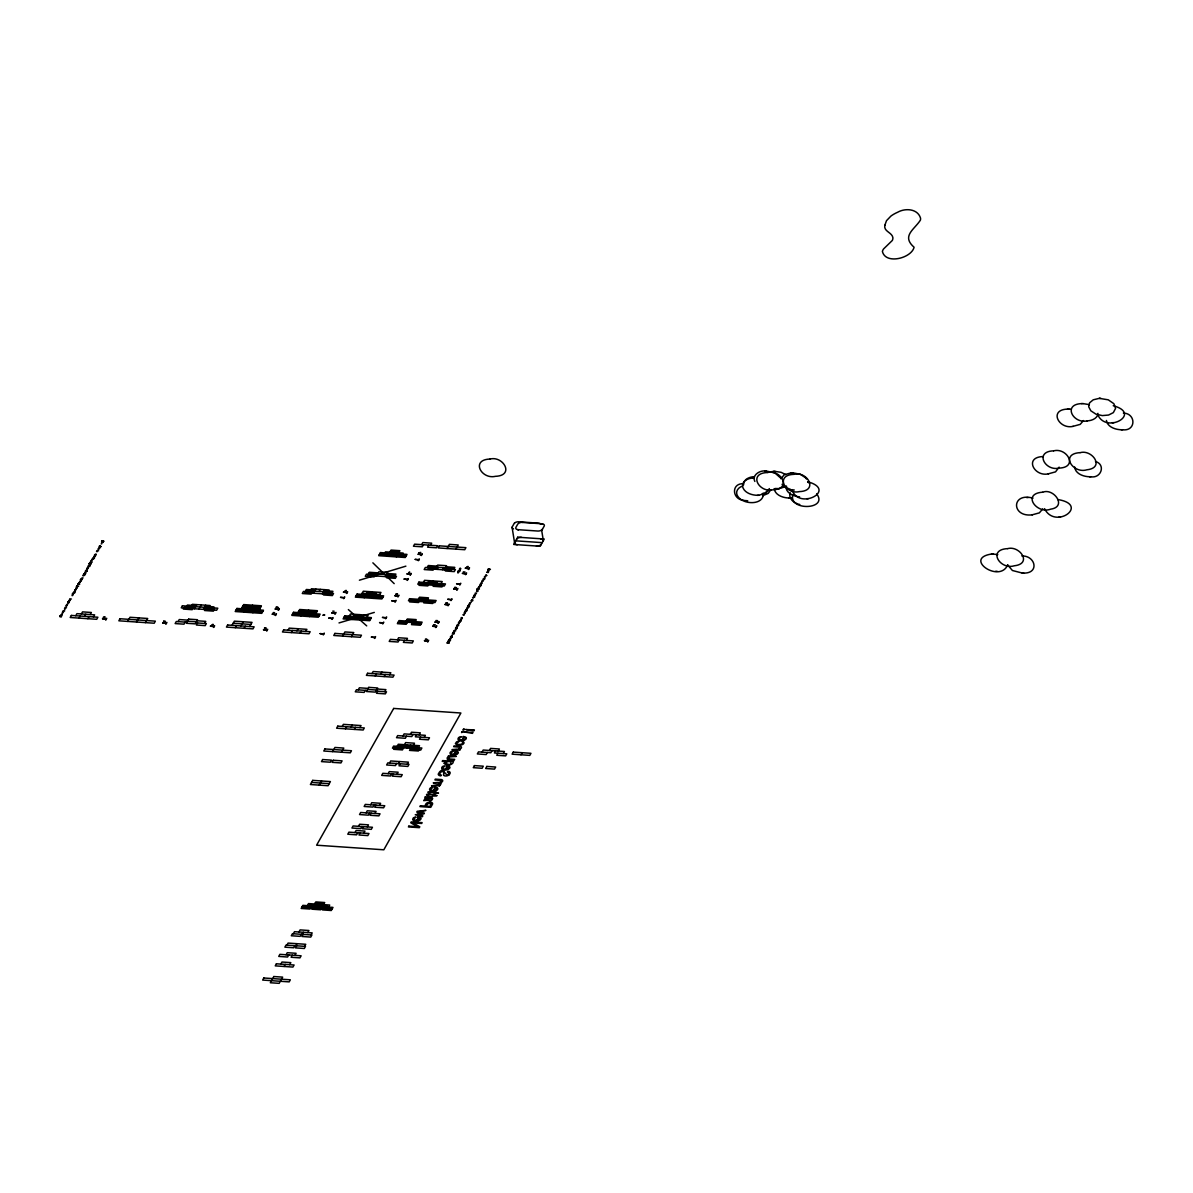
<?xml version="1.0" encoding="UTF-8"?>
<svg xmlns="http://www.w3.org/2000/svg" width="1193" height="1193" viewBox="0 0 1193 1193"><rect width="100%" height="100%" fill="white"/><g stroke="black" fill="none" stroke-linecap="round" stroke-linejoin="round"><path stroke-width="1.5" d="M1097.933 413.345C1097.694 418.549 1091.461 420.801 1087.047 420.861M754.394 476.693C749.815 476.648 743.015 479.422 743.552 484.969M163.545 621.285L163.903 621.672A2.192 1.178 -9.1 0 0 164.44 621.702L165.38 621.329M769.366 488.593L765.787 493.32L758.539 495.289M786.053 486.133C785.352 493.022 793.971 496.527 799.608 496.825M1059.116 467.134L1055.537 471.861L1048.289 473.845M1007.667 564.885C999.764 583.809 962.781 558.249 991.726 554.014M770.872 489.682L768.247 493.38L762.819 495.647M780.848 478.736L784.263 474.739L791.511 472.771M1042.757 508.874L1039.357 512.871L1032.109 514.839M67.211 604.076L68.076 603.822M101.107 543.933L101.972 543.68M212.026 624.804L213.234 624.371L212.294 624.804M345.016 590.967L346.268 590.416L345.329 590.833M408.573 572.7L409.825 572.148L408.886 572.58M466.94 566.884L468.148 566.451L467.209 566.869M1083.527 420.532L1080.172 424.395L1072.925 426.363M790.392 492.903C788.036 497.585 792.987 502.268 797.103 503.64M792.898 494.484C787.887 511.26 828.822 509.829 816.668 493.872M518.284 529.707A3.758 2.028 -9.1 0 1 515.913 527.395L517.643 524.309A3.937 2.118 -9.1 0 1 522.579 522.37M541.935 529.811A3.937 2.118 -9.1 0 0 542.457 529.17L544.202 526.083A3.758 2.028 -9.1 0 0 541.831 523.772L522.37 522.445M88.968 563.648L89.013 563.558A2.371 1.282 -9.1 0 0 90.057 563.857M90.698 560.635L92.398 560.889M101.614 541.219L101.659 541.13A2.088 1.118 -9.1 0 1 104.015 541.279L103.97 541.294M59.918 616.14L61.141 616.363M60.127 615.797L60.992 615.722M62.558 611.487L63.766 611.696M64.825 607.461L66.51 607.714M67.733 602.301L68.553 602.122M68.762 600.467L69.969 600.676M69.716 598.782L71.416 599.02M72.564 593.711L73.31 593.89M73.205 592.593L74.965 592.712M76.218 587.254L77.485 587.329M76.963 585.912L77.515 586.419M82.854 575.757L83.823 575.831M83.152 574.937L84.912 575.071M83.629 574.101L85.314 574.34M85.657 570.478L86.478 570.537M87.924 566.466L89.699 566.586M88.312 565.765L90.325 565.452L88.565 565.333M89.967 563.185L90.623 562.962M90.37 562.112L90.191 562.44M91.861 559.472L92.771 559.114M92.815 557.772L94.515 558.026M94.53 554.73L96.245 554.969M96.857 550.629L98.616 550.748M99.302 546.275L101.002 546.528M99.571 545.798L100.391 545.842M101.569 542.263L103.329 542.383M60.828 614.932L62.304 615.17M63.274 610.592L64.75 610.831M102.046 542.114L102.926 541.488M67.24 605.283L66.018 605.343L66.823 605.254M80.08 582.736L78.872 582.542M89.654 565.75L88.908 565.825M81.989 579.798L80.468 579.559M78.663 586.166L76.889 586.046M79.648 584.391L77.888 584.272L78.872 583.869M87.089 571.208L85.314 571.089M92.07 562.365L90.31 562.246M75.77 615.722L76.948 613.649L94.635 614.857L93.472 616.93M79.036 618.093L80.199 616.02M81.363 613.948L82.541 611.875L91.384 612.486L90.206 614.559M84.628 616.334L85.792 614.261M87.879 618.705L89.043 616.632M103.314 617.377L103.388 617.258A2.774 1.491 -9.1 0 0 105.178 616.96L105.059 617.124A2.64 1.432 -9.1 0 1 103.433 617.377M127.681 621.419L130.007 617.273L147.708 618.481L145.367 622.627M136.524 622.015L138.865 617.87M178.07 621.628L179.248 619.555L188.091 620.151M186.257 607.118L187.42 605.045L196.263 605.656M190.09 608.46L192.431 604.314L210.117 605.522L207.776 609.668M185.154 622.105L183.99 624.178L175.132 623.581L176.31 621.508L186.928 622.224M193.326 607.61L192.162 609.683L183.319 609.071L184.483 606.998L195.1 607.729M194.519 608.758L196.845 604.612M198.933 609.056L201.274 604.911M203.362 609.369L205.688 605.224M197.531 622.955L196.368 625.028L205.211 625.624L206.374 623.551L195.771 622.835M205.703 608.445L204.54 610.518L213.383 611.129L214.561 609.056L203.943 608.326M204.614 623.432L205.778 621.359L196.934 620.763M212.786 608.937L213.95 606.864L205.107 606.253M232.024 625.311L234.365 621.165L252.051 622.373L249.725 626.519M240.792 609.772L243.7 604.583L261.401 605.79L258.478 610.965M235.289 627.682L236.453 625.609M244.043 612.143L245.788 609.026M240.867 625.907L243.208 621.762M249.635 610.369L252.558 605.194M244.133 628.279L245.296 626.221M252.886 612.74L254.646 609.638M273.197 612.561L274.614 612.665M265.01 627.876L264.607 628.592L266.278 628.1L264.428 628.115L265.204 627.891M288.05 630.202L289.213 628.129L306.914 629.337L305.736 631.41M297.4 613.634L299.726 609.489L317.413 610.697L315.086 614.827M310.24 590.833L311.403 588.76L329.104 589.968L327.926 592.041M312.312 592.056L311.134 594.114L302.291 593.518L303.469 591.445L314.072 592.175M291.301 632.573L292.479 630.5M300.651 616.006L302.396 612.889M313.491 593.204L315.832 589.059M296.893 630.814L298.071 628.741M306.243 614.231L308.569 610.085M319.083 591.43L320.246 589.357M300.144 633.185L301.322 631.112M309.494 616.602L311.239 613.5M322.334 593.816L324.675 589.67M324.69 592.891L323.527 594.964L332.37 595.575L333.533 593.503L322.93 592.772M332.728 611.129L334.144 611.219M349.281 616.095L350.444 614.022L368.13 615.23L366.967 617.303M360.957 595.367L363.298 591.221L380.985 592.429L378.643 596.575M384.31 553.925L385.473 551.852L403.174 553.06L401.996 555.133M375.288 574.832L374.125 576.89L365.282 576.294L366.445 574.221L377.063 574.951M342.6 636.078L344.941 631.932L353.784 632.544L351.443 636.689M351.95 619.495L354.276 615.349L363.134 615.961L360.793 620.106M364.208 597.738L367.131 592.563L375.974 593.16L373.051 598.349M376.466 575.98L378.807 571.835L387.65 572.446L385.324 576.592M387.561 556.296L391.065 550.077L399.909 550.674L396.419 556.892M358.124 616.692L359.287 614.619M369.8 595.978L372.141 591.832M393.153 554.521L394.331 552.448M387.665 575.667L386.502 577.74L395.345 578.351L396.508 576.279L385.906 575.548M421.696 544.634L422.859 542.561L431.702 543.173L430.539 545.231M418.907 552.836L418.982 552.702A2.774 1.491 -9.1 0 0 420.771 552.404L420.652 552.568A2.64 1.432 -9.1 0 1 419.026 552.821M423.455 544.754L422.292 546.826L413.449 546.23L414.612 544.157L437.607 545.723L436.444 547.796L427.601 547.184L428.764 545.112M396.479 593.682L395.882 594.382L397.552 593.905L396.151 594.278M358.213 689.867L359.391 687.794L368.234 688.406M427.124 567.6L428.287 565.527L437.13 566.138M342.197 726.433L343.375 724.36L361.061 725.568L359.898 727.641M371.977 673.598L373.155 671.525L390.842 672.733L389.679 674.806M423.366 582.408L424.529 580.335L442.23 581.543L441.052 583.616M365.297 690.344L364.119 692.417L355.275 691.821L356.453 689.748L367.056 690.479M434.192 568.077L433.029 570.15L424.186 569.553L425.349 567.48L435.967 568.211M332.608 751.605L334.95 747.459L343.793 748.071L341.452 752.216M345.463 728.804L346.626 726.746M375.243 675.969L376.406 673.896M405.605 622.09L407.35 618.973L416.193 619.585L414.448 622.686M417.282 601.361L419.608 597.216L428.466 597.827L426.125 601.958M426.617 584.779L428.376 581.677L437.22 582.273L435.46 585.39M435.385 569.24L437.712 565.094L446.555 565.706L444.228 569.836M447.062 548.512L449.388 544.366L458.231 544.977L455.905 549.123M397.448 639.821L398.611 637.748L407.454 638.344L406.291 640.417M407.946 621.165L406.202 624.282L397.358 623.671L399.103 620.569L422.098 622.135L420.354 625.236L411.51 624.64L413.255 621.538M419.638 600.452L418.46 602.525L409.617 601.913L410.78 599.84L433.79 601.406L432.612 603.479L423.769 602.883L424.932 600.81M428.973 583.869L427.81 585.942L418.967 585.331L420.13 583.258L443.125 584.838L441.962 586.911L433.119 586.3L434.282 584.227M437.145 569.359L438.323 567.286M399.208 639.94L398.044 642.013L389.201 641.416L390.365 639.344L413.36 640.909L412.196 642.982L403.353 642.371L404.516 640.298M351.04 727.044L352.218 724.971M380.821 674.194L381.999 672.121M432.209 583.019L433.372 580.946M319.232 785.128L321.573 780.983M442.454 569.717L443.617 567.644M354.306 729.415L355.469 727.342M384.086 676.565L385.25 674.492M377.674 691.194L376.511 693.267L385.354 693.879L386.517 691.806L375.899 691.075M446.585 568.927L445.407 571L454.25 571.611L455.428 569.538L444.81 568.807M384.757 691.686L385.921 689.614L377.077 689.002M453.653 569.404L454.816 567.346L445.973 566.735M458.246 571.059L458.768 571.551M460.722 569.016L459.439 568.927L460.244 568.852M459.931 571.298L458.172 571.179M433.536 624.67L435.311 624.789M435.877 620.524L437.652 620.643M463.316 571.82L465.046 572.029M427.094 639.373L425.29 639.299L426.676 639.388M447.524 603.106L445.735 603.032L447.107 603.121M456.293 587.567L454.488 587.493L455.875 587.582M477.096 588.79L477.14 588.701A2.371 1.282 -9.1 0 0 478.184 588.999M490.427 569.404L490.368 569.508A2.088 1.118 -9.1 0 0 488.086 569.225L488.101 569.255M447.494 642.266L449.179 642.535M448.255 640.939L450.015 641.059M448.598 640.328L449.403 640.373M449 639.597L450.7 639.851M452.147 634.02L453.922 634.139M453.444 631.723L454.652 631.932M453.713 631.231L454.503 631.291M454.115 630.515L455.815 630.754M457.381 624.729L458.321 625.43M461.139 618.049L462.347 618.272M461.423 617.571L462.198 617.631M464.539 612.009L465.419 612.084M465.449 610.756L466.075 610.548M466.523 608.505L467.492 608.132M467.492 606.805L469.177 607.043M468.178 605.94L468.819 605.716M469.252 603.658L470.46 603.867M469.52 603.181L470.31 603.226M470.877 600.765L472.577 601.018M473.666 595.829L474.948 595.918M474.009 595.218L474.799 595.262M475.261 593.01L476.544 593.1M479.541 585.405L481.241 585.659M480.824 583.422L481.808 583.481M481.793 581.394L482.703 581.036M482.569 580.022L483.642 580.23M483.433 578.486L485.133 578.739M487.206 572.163L488.131 572.222M487.788 570.776L488.996 570.985M488.056 570.284L488.847 570.343M459.588 621.523L460.468 620.912M470.012 603.032L471.28 602.182M479.243 587.016L479.825 586.21M466.374 610.816L465.33 610.622M449.358 641.327L448.15 641.133M460.23 622.045L458.947 621.956L459.678 621.881M460.901 620.837L460.319 620.33M457.307 628.115L455.547 627.98M307.332 905.651L308.51 903.578L329.73 905.04L328.567 907.112M397.12 746.326L398.298 744.253L419.518 745.7L418.355 747.772M402.966 735.962L404.129 733.889L425.364 735.335L424.186 737.408M286.916 945.154L288.08 943.081L305.766 944.289L304.603 946.362M293.344 933.761L294.507 931.688L312.193 932.896L311.03 934.969M308.525 906.814L309.688 904.741L327.374 905.949L326.211 908.022M389.544 763.028L390.722 760.955L408.409 762.163L407.245 764.236M398.313 747.474L399.476 745.401L417.162 746.609L415.999 748.682M406.5 736.2L405.337 738.273L396.494 737.677L397.657 735.604L411.809 736.558L412.972 734.5M311.761 905.949L310.016 909.051L301.173 908.455L302.918 905.353L332.996 907.396L331.236 910.513L322.393 909.901L324.153 906.799M402.429 746.684L401.266 748.757L392.422 748.16L393.586 746.087L405.963 746.922L407.141 744.85M280.832 964.093L281.995 962.02L290.838 962.632L289.675 964.705M286.081 954.773L287.259 952.7L296.103 953.296L294.939 955.369M298.936 931.972L300.099 929.899L308.942 930.51L307.779 932.583M313.535 906.069L311.776 909.185L320.619 909.782L322.378 906.68M314.117 905.04L315.862 901.923L324.72 902.534L322.96 905.636M354.962 832.565L356.125 830.492L364.969 831.089L363.805 833.161M358.482 826.317L359.645 824.244L368.488 824.855L367.325 826.928M366.072 812.851L367.235 810.778L376.078 811.374L374.915 813.447M370.62 804.768L371.784 802.695L380.627 803.307L379.463 805.379M388.128 773.69L389.306 771.617L398.149 772.214L396.986 774.287M404.487 744.671L405.65 742.598L414.493 743.209L413.33 745.282M410.317 734.306L411.496 732.234L420.339 732.845L419.175 734.918M403.622 747.847L402.444 749.92L393.601 749.308L394.779 747.236L419.533 748.936L418.37 750.994L409.527 750.397L410.69 748.324M288.736 954.952L287.573 957.025L278.73 956.413L279.893 954.34L301.128 955.802L299.95 957.875L291.107 957.263L292.285 955.19M316.175 906.262L317.353 904.19M396.628 763.505L395.465 765.578L386.621 764.981L387.785 762.909L409.005 764.355L407.842 766.428L398.999 765.817L400.162 763.744M357.781 832.759L356.618 834.832L347.774 834.22L348.938 832.147L368.995 833.519L367.817 835.592L358.974 834.996L360.152 832.923M361.956 826.555L360.793 828.628L351.935 828.031L353.113 825.959L372.455 827.271L371.277 829.344L362.433 828.747L363.597 826.674M369.547 813.089L368.383 815.162L359.525 814.551L360.704 812.478L380.045 813.805L378.867 815.878L370.024 815.266L371.187 813.194M294.88 945.691L293.717 947.764L284.873 947.153L286.037 945.08L305.497 946.407L304.319 948.48L295.476 947.883L296.654 945.81M301.307 934.283L300.129 936.356L291.286 935.759L292.464 933.687L311.925 935.014L310.747 937.087L301.904 936.475L303.067 934.402M374.155 805.007L372.991 807.079L364.148 806.483L365.312 804.41L384.772 805.737L383.594 807.81L374.751 807.199L375.929 805.141M391.677 773.929L390.499 776.002L381.656 775.39L382.834 773.318L402.28 774.645L401.116 776.718L392.273 776.121L393.436 774.048M284.083 966.464L285.261 964.391M295.76 945.751L296.923 943.678M302.187 934.358L303.35 932.285M317.368 907.411L318.531 905.353M398.402 763.624L399.566 761.552M407.156 748.086L408.319 746.013M319.724 906.501L320.887 904.428M410.675 745.103L409.512 747.161L421.89 748.011L420.726 750.084L411.883 749.487L413.046 747.414M416.521 734.739L415.343 736.812L429.495 737.766L428.332 739.839L419.489 739.242L420.652 737.17M425.409 796.745L424.947 797.565A3.072 1.655 -9.1 0 0 425.841 797.789L423.694 800.622L427.959 800.22A6.83 3.683 -9.1 0 0 428.332 799.802L428.585 799.489A14.748 7.948 -9.1 0 1 429.808 798.117L429.868 798.132M417.848 816.817C418.967 822.305 411.182 819.949 414.955 817.921C418.937 816.519 412.539 816.549 412.644 819.442C414.508 824.512 426.453 818.025 418.206 816.847M434.61 787.067C435.728 792.525 427.959 790.243 431.717 788.155C435.43 786.933 430.211 786.664 429.54 789.11C429.778 795 443.796 788.558 434.968 787.082M446.629 765.742C447.703 770.857 440.292 769.157 443.528 766.935C447.047 765.966 443.17 765.101 441.813 767.338C440.411 773.78 456.352 767.472 446.987 765.757M455.025 750.859C456.278 756.183 448.583 754.125 451.983 752.022C455.622 750.949 451.133 750.308 450.074 752.649C449.433 758.897 464.495 752.425 455.383 750.874M463.123 736.469C464.435 741.957 456.427 739.63 460.23 737.557C464.211 736.156 457.814 736.2 457.933 739.093C459.782 744.164 471.727 737.677 463.481 736.499M425.692 804.41L424.768 806.05L420.339 805.752L419.861 806.587L430.762 807.333L432.209 804.768A10.245 5.518 -9.1 0 0 432.582 803.948A3.43 1.849 -9.1 0 0 431.255 802.352A3.43 1.849 -9.1 0 0 427.75 802.635M445.809 769.231L447.271 766.637A3.057 1.655 -9.1 0 1 448.643 767.01A2.446 1.312 -9.1 0 1 448.479 768.501A2.446 1.312 -9.1 0 1 445.824 769.202M462.302 739.958L463.764 737.363A3.057 1.655 -9.1 0 1 465.136 737.751M482.032 752.112L483.21 750.039L504.43 751.486L503.267 753.558M487.341 752.485L486.177 754.558L477.334 753.946L478.497 751.873L490.875 752.723L492.053 750.651M489.398 750.472L490.562 748.399L499.405 748.995L498.242 751.068M495.587 750.889L494.424 752.962L506.801 753.812L505.638 755.885L496.78 755.273L497.958 753.201M520.953 754.766L522.116 752.694M512.334 526.709L514.049 523.667A3.937 2.118 -9.1 0 1 514.571 523.026M429.435 791.764C424.797 791.272 431.568 796.313 434.297 793.628L438.532 793.106L435.773 792.913L436.22 792.122L429.495 792.465M428.033 794.255C423.276 793.912 430.479 798.654 432.895 796.104L437.13 795.582L434.371 795.388L434.819 794.613L428.078 794.941M769.261 489.861L764.773 492.948M163.635 621.18L164.753 621.195M448.598 775.167L448.777 775.047A3.027 1.64 -9.1 0 1 445.586 775.972A3.027 1.64 -9.1 0 1 443.453 774.958M786.664 486.371L778.954 488.623M99.705 548.497L98.482 548.407M93.904 558.786L92.681 558.712M91.235 563.528L90.012 563.454M85.792 573.177L84.569 573.102M83.122 577.934L81.899 577.844M75.383 591.668L74.16 591.594M69.164 602.689L67.941 602.599M488.474 572.506L487.251 572.431M472.831 600.258L471.608 600.168M469.431 606.283L468.208 606.208M466.717 611.114L465.494 611.025M456.472 629.278L455.249 629.203M99.496 548.034L98.691 548.064M94.993 556.057L94.217 556.117M88.342 567.883L87.507 567.928M85.583 572.715L84.807 572.759M75.368 589.566L76.143 589.506M72.654 595.575L71.983 595.59M66.674 606.193L65.988 606.208M62.2 614.276L61.425 614.335M460.185 569.747L459.38 569.792M458.47 572.804L457.694 572.849M488.369 571.745L487.669 571.76M482.226 582.736L481.033 582.989M476.007 593.831L475.232 593.875M472.652 599.781L471.876 599.84M464.688 613.858L463.913 613.903M454.026 632.693L453.355 632.722M480.048 585.435L481.092 585.032L480.302 585.45M456.129 627.891L457.158 627.488L456.382 627.906M80.99 578.933L82.272 578.859L81.512 578.933M753.365 478.035C748.801 478.005 742.106 480.675 742.493 486.162C739.153 486.998 735.813 490.383 736.767 494.051C739.899 504.893 764.102 506.369 763.341 493.246M96.111 554.059L95.351 554.104M86.955 570.299L86.194 570.343M80.945 580.916L80.214 580.961M75.099 591.236L74.384 591.251M70.119 600.139L69.358 600.168M69.403 601.421L68.672 601.466M63.184 612.441C61.171 614.156 63.05 612.844 62.454 612.471M486.476 575.19L485.775 575.235M481.033 584.838L480.242 584.853M479.765 587.09L479.064 587.135M474.382 596.649L473.681 596.694M469.669 605.015L468.909 605.045M465.807 611.845L465.016 611.875M464.256 614.649L463.495 614.708M452.386 635.586L451.685 635.601M450.268 639.433L449.507 639.463M458.947 571.924L457.709 571.984L458.515 571.909M467.939 608.147L466.687 608.206M457.635 626.4L456.412 626.459L457.202 626.385M359.406 580.201L405.888 566.153M339.006 622.925L374.304 612.412M474.203 597.246L472.532 597.842L473.681 597.604M769.917 471.936L773.795 471.354M762.252 493.663L763.445 493.38M91.175 563.752L91.279 563.812A2.073 1.118 -9.1 0 1 89.117 563.797M743.537 483.702C730.519 483.12 732.353 500.195 744.104 500.24M477.006 589.864L478.468 589.67L476.961 589.983M465.762 609.802L467.224 609.608L466.329 609.847M461.587 619.182L461.05 619.048M458.559 624.565L458.008 624.446M459.066 570.567L459.976 570.329L459.007 570.672M64.556 608.833L65.511 608.594L64.526 608.937M450.238 638.315L451.193 638.076L450.193 638.419M1099.29 398.358L1093.25 399.804L1089.597 402.802L1088.687 406.753L1090.834 410.795L1095.949 414.15L1102.287 415.596L1108.565 415.045L1113.337 412.629L1115.574 408.409L1113.859 403.696L1108.267 399.819L1099.29 398.358L1100.751 398.328M1081.872 403.607C1062.307 404.114 1073.059 424.186 1087.27 420.861M1067.75 409.095C1048.319 409.512 1058.817 429.734 1073.163 426.348M489.786 459.066C470.534 459.767 481.331 479.675 495.423 476.32C515.048 475.634 503.163 455.517 490.025 459.066M1097.739 414.597C1106.179 434.565 1142.611 413.583 1113.233 405.739M1122.449 429.734C1136.139 431.687 1136.288 413.374 1123.359 413.076M764.981 470.967C759.628 470.325 751.56 475.455 754.841 481.435M767.248 472.547C747.922 473.263 758.852 493.127 772.885 489.801C792.525 489.07 780.64 469.028 767.487 472.547M1053.464 450.85C1034.212 451.521 1045.008 471.459 1059.101 468.103C1078.726 467.388 1066.84 447.315 1053.687 450.85M793.777 474.352C774.496 475.068 785.352 494.946 799.414 491.605C819.039 490.919 807.154 470.803 794.016 474.352M1079.993 452.654C1059.772 453.758 1072.761 474.098 1086.853 469.803C1105.449 467.82 1092.132 449.209 1080.232 452.654M790.213 498.003L791.675 497.884M792.048 489.682C798.758 510.917 837.933 490.025 807.721 481.748M1090.73 476.738C1101.035 478.751 1106.105 464.629 1095.472 461.467M1042.578 492.202C1021.476 493.648 1036.598 514.526 1050.675 509.157C1067.586 506.786 1053.598 487.773 1042.816 492.202M1033.004 498.182C1011.172 491.934 1011.187 517.553 1032.333 514.824M1044.576 508.68C1055.238 530.288 1090.342 504.654 1057.639 499.524M1007.384 548.646C987.178 549.69 1000.137 570.135 1014.244 565.795C1032.87 563.767 1019.538 545.216 1007.623 548.646M1023.43 573.087C1039.67 573.654 1035.628 555.506 1021.864 555.968M79.871 581.737L81.005 581.095L79.588 581.752M76.069 588.492L77.202 587.851L75.77 588.507M417.639 814.431L423.933 813.924L424.395 813.119L418.818 811.777L425.946 810.36L417.222 811.27L416.76 812.09L422.322 813.417L415.268 814.759L422.367 816.713L422.814 815.908L417.371 814.446M1082.856 403.592L1089.403 404.636M1068.734 409.08L1071.359 409.229M1112.353 422.71L1113.815 422.665M1106.403 420.458C1107.522 427.109 1115.589 429.704 1121.465 429.763M1043.114 456.576C1023.683 457.053 1034.182 477.17 1048.513 473.83M765.966 470.937L774.883 472.95L780.282 477.737M774.764 471.339L781.102 472.324L785.799 474.605M792.495 472.756L800.249 474.247L805.514 477.737M754.349 478.02L753.126 478.035M1074.669 466.985C1075.281 473.919 1083.826 476.738 1089.761 476.753M775.361 488.489L777.97 488.638M742.493 486.162C743.746 492.709 751.694 495.259 757.555 495.319M774.153 488.563C775.092 495.304 783.339 497.973 789.229 498.018M806.841 498.704L808.302 498.674M1028.157 497.541L1026.696 497.585M1059.19 516.793L1060.637 516.763M992.71 553.999L997.795 554.626M995.678 571.298L997.139 571.268M1007.563 564.871L1012.425 570.508L1022.446 573.102M1081.633 403.607L1083.095 403.577M1067.511 409.11L1068.973 409.065M1121.226 429.763L1122.688 429.734M764.743 470.967L766.189 470.937M773.556 471.369L775.003 471.339M791.272 472.771L792.734 472.741M1089.522 476.768L1090.969 476.723M777.732 488.653L779.193 488.623M757.316 495.319L758.763 495.289M788.991 498.018L790.437 497.988M991.502 554.029L992.949 553.984M1022.207 573.117L1023.669 573.087M462.929 614.842L464.017 615.021M518.552 529.722L537.745 531.034A3.758 2.028 -9.1 0 0 542.442 529.2M515.689 540.832L542.219 542.636M390.484 551.106L399.327 551.718M379.896 553.612L406.425 555.431M379.299 554.656L405.844 556.46M460.573 568.375L459.708 568.45L460.483 568.494M487.087 572.029L488.369 572.118M99.451 546.677L100.808 546.767L99.392 546.812M458.052 571.372L458.843 571.432M485.536 575.444L486.908 575.533L485.476 575.563M97.856 549.138L98.825 549.212M485.104 576.771L484.358 576.845L485.506 576.816M96.499 551.554L97.453 551.628M483.344 578.948L484.313 579.023M378.226 572.879L369.383 572.267L367.623 575.384L394.167 577.188L395.912 574.087L387.069 573.475M368.801 573.311L395.33 575.115M483.105 581.066L481.957 581.11M481.077 583.929L480.332 584.003L481.48 583.974M93.173 559.144L92.025 559.189M478.93 587.791L478.154 587.866L479.362 587.821M91.056 562.992L89.848 563.051M476.603 591.281L477.975 591.37L476.544 591.4M88.685 566.183L88.521 566.302M87.909 568.122L86.955 568.181L87.76 568.241M474.56 594.546L475.53 594.621M87.521 568.554L86.701 568.629L87.536 568.688M87.193 569.001L87.611 569.031M473.442 596.903L474.799 596.992L473.382 597.037M85.538 571.358L86.91 571.462L85.478 571.492M84.181 573.773L85.538 573.863L84.121 573.908M315.25 590.103L306.407 589.491L304.647 592.608L331.177 594.412L332.936 591.31L324.093 590.699M362.12 593.294L379.806 594.502M305.811 590.535L332.355 592.339M419.026 598.26L427.869 598.856M356.528 595.068L383.072 596.873M355.946 596.097L382.491 597.917M469.207 605.239L468.327 605.313L469.132 605.373M81.288 579.291L80.408 579.694M469.252 605.746L468.044 605.79M467.82 607.655L467.745 607.774M79.2 583.392L78.335 583.466L79.126 583.526M78.067 583.959L79.349 584.048M465.046 612.516L464.226 612.591L465.061 612.65M76.784 586.225L77.664 586.285M464.703 612.948L465.136 612.993M75.413 589.894L74.667 589.983L75.815 589.938M461.094 619.391L461.497 619.421M72.877 593.398L73.862 593.473M243.118 605.626L260.82 606.834M461.154 620.614L459.678 620.643L461.094 620.733M72.728 594.636L73.161 594.681M242.537 606.655L260.223 607.863M299.145 610.518L316.831 611.726M241.955 607.699L259.642 608.907M298.563 611.562L316.249 612.755M459.484 622.612L458.604 622.552L459.35 622.731M459.111 623.044L458.291 623.119L459.126 623.178M406.768 620.017L415.611 620.614M458.768 623.492L459.201 623.521M236.363 609.459L262.892 611.278M292.971 613.321L319.5 615.141M344.27 616.826L370.799 618.63M458.574 625.192L457.098 625.221L458.515 625.326M235.782 610.503L262.311 612.307M292.389 614.365L318.919 616.17M343.688 617.855L370.218 619.674M398.522 621.598L421.517 623.178M457.53 625.907L456.68 625.982L457.456 626.027M397.94 622.642L406.783 623.238M412.092 623.611L420.935 624.207M68.94 601.645L68.061 601.719L68.866 601.779M68.985 602.152L67.777 602.197M67.062 604.911L66.897 604.597M451.267 635.869L452.236 635.944M233.202 623.238L250.888 624.446M187.51 621.195L196.353 621.792M367.653 689.435L376.496 690.046M440.396 782.638L441.514 782.727L433.223 782.891L437.98 782.399A3.325 1.789 -9.1 0 0 440.277 782.25L440.918 780.431L434.893 779.909L435.341 779.133L440.62 779.491A6.338 3.415 -9.1 0 1 441.544 779.596A2.953 1.596 -9.1 0 1 442.663 781.057A2.953 1.596 -9.1 0 1 440.351 782.504M311.552 782.444L329.238 783.652M315.28 902.967L324.123 903.563M302.336 906.382L332.4 908.44M301.754 907.411L310.598 908.022M312.357 908.141L321.215 908.738M322.975 908.872L331.818 909.469M541.622 523.772L541.801 523.772A4.31 2.326 -9.1 0 1 542.517 523.861M518.388 529.707L518.478 529.722A4.31 2.326 -9.1 0 1 517.583 529.617M540.533 538.759L540.697 538.759A4.31 2.326 -9.1 0 1 541.413 538.848M517.374 544.709L517.3 544.694A4.31 2.326 -9.1 0 1 516.494 544.604A3.758 2.028 -9.1 0 1 514.705 542.591M794.27 490.01L791.854 489.697M747.757 500.821L745.342 500.523M790.616 489.428L785.68 487.445L782.056 484.313M799.772 504.52L798.311 504.087M465.717 609.921L466.851 610.294M807.855 482.166L808.869 482.837M348.356 609.578L366.713 625.893M372.872 562.828L394.197 583.645M805.842 478.11L806.498 479.019M541.592 529.796L543.262 540.205M512.14 527.619L514.645 543.247M419.966 818.055A2.446 1.312 -9.1 0 1 419.697 819.591A2.446 1.312 -9.1 0 1 417.043 820.277L418.475 817.727A3.057 1.655 -9.1 0 1 419.847 818.1M425.856 804.41A5.175 2.789 -9.1 0 1 427.586 802.531M425.334 796.82A5.592 3.012 -9.1 0 0 427.228 797.103L430.777 797.371A6.174 3.325 -9.1 0 1 431.657 797.476C434.938 798.728 429.167 802.635 428.988 800.473A2.371 1.268 -9.1 0 0 431.344 799.325A2.371 1.268 -9.1 0 0 430.39 797.953M436.727 788.305A2.446 1.312 -9.1 0 1 436.459 789.841A2.446 1.312 -9.1 0 1 433.805 790.527L435.251 787.962A3.057 1.655 -9.1 0 1 436.623 788.334M448.777 775.047A5.562 2.997 -9.1 0 0 449.701 774.063A6.069 3.266 -9.1 0 0 450.149 772.617L450.089 772.482A3.4 1.834 -9.1 0 0 447.897 771.275L447.345 772.08L448.165 772.289A2.013 1.089 -9.1 0 1 448.762 772.855L448.643 773.601A6.338 3.415 -9.1 0 1 448.314 774.138L447.763 774.675A1.819 0.984 -9.1 0 1 447.271 774.943C444.855 774.361 442.439 765.802 438.263 774.063A3.877 2.088 -9.1 0 0 440.814 775.882L441.38 775.077A3.281 1.76 -9.1 0 1 440.292 774.794A2.475 1.327 -9.1 0 1 439.77 774.242M443.707 774.988A3.997 2.162 -9.1 0 1 443.632 774.66L443.721 773.377A28.11 15.151 -9.1 0 0 443.796 772.602A4.28 2.311 -9.1 0 0 443.766 772.229L443.647 771.99A1.73 0.925 -9.1 0 0 440.843 772.125A4.265 2.297 -9.1 0 0 439.829 774.227M460.379 746.281A2.953 1.596 -9.1 0 1 461.393 747.817A2.953 1.596 -9.1 0 1 459.081 749.264L460.244 749.487L459.857 750.188L451.953 749.651L456.71 749.159A3.325 1.789 -9.1 0 0 459.007 749.01L459.693 747.206L453.638 746.669L454.071 745.893L459.365 746.251A6.338 3.415 -9.1 0 1 460.274 746.356M465.24 737.706A2.446 1.312 -9.1 0 1 464.972 739.242A2.446 1.312 -9.1 0 1 462.317 739.928M479.422 588.969A2.073 1.118 -9.1 0 1 477.245 588.939M488.056 569.344A2.371 1.282 -9.1 0 1 489.339 569.21M101.614 541.234A2.371 1.282 -9.1 0 1 102.896 541.085M516.554 539.296A3.937 2.118 -9.1 0 1 521.49 537.357M541.413 538.863A3.758 2.028 -9.1 0 1 543.188 540.876M541.354 544.157A3.937 2.118 -9.1 0 1 536.418 546.111M514.571 523.026A3.758 2.028 -9.1 0 1 518.761 521.803L538.192 523.13A4.31 2.326 -9.1 0 1 538.908 523.22A3.758 2.028 -9.1 0 1 540.653 524.264M513.512 528.842A3.758 2.028 -9.1 0 1 512.215 526.948M424.738 799.713L426.035 800.294L427.556 799.31A11.587 6.248 -9.1 0 1 428.764 798.042L424.753 799.608M462.899 742.896C462.511 745.014 455.666 745.193 456.919 742.628C461.751 741.166 456.501 740.197 455.398 743.582C456.77 746.057 461.08 745.536 463.212 744.134C466.224 741.957 460.498 740.525 462.899 742.896M445.407 763.117C454.011 768.083 451.879 757.585 445.407 763.117M448.195 758.241L448.971 758.912A6.83 3.683 -9.1 0 0 449.836 759.002L454.697 759.344L454.25 760.135L447.405 759.419L447.136 757.883L449.224 756.616L448.076 756.541L448.464 755.84L456.367 756.377L449.85 756.944L448.195 758.211M884.848 225.268C883.491 231.621 892.14 232.352 892.886 237.675A18.029 9.708 -9.1 0 1 892.319 240.464L883.61 248.919A15.763 8.485 -9.1 0 0 882.402 251.514C885.713 264.965 911.601 258.091 914.077 247.234C901.222 235.975 914.285 229.682 920.399 220.138A16.21 8.739 -9.1 0 0 920.504 218.036C917.611 208.581 905.159 207.94 897.688 212.235A27.707 14.927 -9.1 0 0 890.932 216.067L886.503 220.675L884.848 225.268M439.263 784.323L431.538 785.874L439.844 785.695C437.07 786.649 443.871 782.966 439.263 784.323M444.199 763.281C446.331 767.278 453.534 764.251 453.176 762.044L453.564 761.343L442.648 760.597L442.2 761.373L446.063 761.641L444.199 763.281M431.225 803.933L429.957 806.408L426.065 806.14L428.168 803.351L431.225 803.888M59.725 616.498L61.499 616.617L59.725 616.498M72.326 594.159L73.086 594.338L72.326 594.159M76.531 586.673L77.291 586.852L76.531 586.673M71.356 615.424L70.193 617.497L96.722 619.301L97.886 617.228L71.356 615.424M102.538 618.764L105.849 619.316C104.79 622.075 108.056 616.289 106.028 619.003L102.538 618.764M120.001 618.735L118.838 620.807L154.21 623.223L155.373 621.15L120.001 618.735M162.68 622.865L165.991 623.417C164.932 626.191 168.198 620.39 166.17 623.104L162.68 622.865M182.41 605.79L181.247 607.848L216.619 610.264L217.797 608.191L182.41 605.79M188.673 619.122L186.332 623.268L195.175 623.864L197.516 619.719L188.673 619.122M210.445 626.131L213.756 626.668C212.697 629.442 215.963 623.656 213.935 626.37L210.445 626.131M227.609 625.013L226.431 627.086L252.976 628.89L254.139 626.817L227.609 625.013M236.945 608.43L235.2 611.532L261.729 613.351L263.489 610.234L236.945 608.43M263.504 629.755L266.829 630.292C265.771 633.065 269.022 627.279 266.993 629.993L263.504 629.755M272.272 614.201L275.583 614.753C274.524 617.527 277.79 611.726 275.762 614.44L272.272 614.201M275.195 609.026L278.506 609.563C277.447 612.337 280.713 606.551 278.67 609.265L275.195 609.026M276.179 607.252L277.954 607.386L276.179 607.252M283.636 629.904L282.458 631.977L309.002 633.781L310.165 631.708L283.636 629.904M293.553 612.292L291.808 615.394L318.337 617.213L320.097 614.097L293.553 612.292M323.124 615.23C326.554 615.648 323.601 613.694 323.124 615.23M320.112 633.617L323.437 634.154C322.378 636.928 325.629 631.142 323.601 633.841L320.112 633.617M328.88 618.063L332.191 618.615C331.132 621.389 334.398 615.588 332.355 618.302L328.88 618.063M331.788 612.889L335.114 613.426C334.055 616.199 337.306 610.413 335.278 613.127L331.788 612.889M340.557 597.35L343.867 597.887C342.809 600.661 346.074 594.875 344.046 597.589L340.557 597.35M343.48 592.16L346.79 592.712C345.731 595.486 348.997 589.685 346.954 592.399L343.48 592.16M334.935 633.408L333.757 635.481L360.301 637.286L361.464 635.213L334.935 633.408M344.852 615.782L343.107 618.899L369.636 620.703L371.396 617.601L344.852 615.782M357.125 594.025L355.365 597.141L381.894 598.946L383.654 595.844L357.125 594.025M380.478 552.583L378.718 555.684L405.262 557.504L407.007 554.387L380.478 552.583M371.411 637.107L374.736 637.659C373.677 640.432 376.928 634.631 374.9 637.345L371.411 637.107M379.598 622.597L382.908 623.149C381.849 625.922 385.115 620.136 383.072 622.835L379.598 622.597M382.506 617.422L385.831 617.974C384.772 620.733 388.023 614.947 385.995 617.661L382.506 617.422M391.856 600.84L395.166 601.391C394.108 604.165 397.373 598.364 395.345 601.078L391.856 600.84M394.779 595.665L398.089 596.202C397.03 598.975 400.296 593.189 398.253 595.904L394.779 595.665M404.114 579.082L407.424 579.634C406.381 582.393 409.631 576.607 407.603 579.321L404.114 579.082M407.037 573.908L410.347 574.444C409.288 577.218 412.554 571.432 410.526 574.146L407.037 573.908M415.209 559.398L418.519 559.935C417.475 562.708 420.726 556.922 418.698 559.636L415.209 559.398M418.132 554.223L421.442 554.76C420.383 557.534 423.649 551.748 421.621 554.462L418.132 554.223M324.928 748.936L323.765 751.008L350.295 752.813L351.473 750.74L324.928 748.936M337.783 726.134L336.605 728.207L363.149 730.012L364.312 727.939L337.783 726.134M367.563 673.284L366.385 675.357L392.929 677.177L394.093 675.104L367.563 673.284M409.602 598.692L408.438 600.765L434.968 602.569L436.131 600.497L409.602 598.692M418.937 582.109L417.774 584.182L444.318 585.987L445.481 583.914L418.937 582.109M439.382 545.842L438.219 547.915L464.748 549.719L465.911 547.647L439.382 545.842M429.465 566.69L428.302 568.763L451.297 570.329L452.475 568.256L429.465 566.69M322.632 759.538L321.469 761.611L330.312 762.208L331.475 760.135L322.632 759.538M312.73 780.371L310.389 784.517L328.075 785.725L330.416 781.579L312.73 780.371M368.816 687.362L366.475 691.508L375.318 692.119L377.659 687.973L368.816 687.362M333.25 760.254L332.072 762.327L340.93 762.938L342.093 760.866L333.25 760.254M424.484 640.73L427.795 641.267C426.736 644.041 430.002 638.255 427.974 640.969L424.484 640.73M432.656 626.221L435.967 626.772C434.923 629.546 438.174 623.745 436.146 626.459L432.656 626.221M434.998 622.075L438.308 622.627C437.249 625.4 440.515 619.599 438.487 622.314L434.998 622.075M444.914 604.463L448.24 605.015C447.181 607.774 450.432 601.988 448.404 604.702L444.914 604.463M447.837 599.289L451.148 599.825C450.104 602.599 453.355 596.813 451.327 599.527L447.837 599.289M453.683 588.924L456.994 589.461C455.935 592.235 459.201 586.449 457.173 589.163L453.683 588.924M456.606 583.735L459.916 584.287C458.858 587.06 462.123 581.274 460.08 583.974L456.606 583.735M462.437 573.386L465.747 573.922C464.703 576.696 467.954 570.91 465.926 573.624L462.437 573.386M465.359 568.196L468.67 568.748C467.611 571.507 470.877 565.721 468.849 568.435L465.359 568.196M393.675 708.433L316.607 845.196L383.818 849.789L460.901 713.011L393.675 708.433M447.121 642.952L448.881 643.072L447.121 642.952M447.688 641.938L448.971 642.013L447.688 641.938M450.492 636.943L452.266 637.077L450.492 636.943M452.803 632.842L454.086 632.931L452.803 632.842M478.497 587.254L479.243 587.433L478.497 587.254M263.817 977.992L262.639 980.064L289.183 981.884L290.346 979.811L263.817 977.992M276.403 963.795L275.24 965.868L292.926 967.076L294.104 965.003L276.403 963.795M517.732 537.193L513.646 544.455L540.175 546.26L544.262 539.012L517.732 537.193M273.823 976.53L270.319 982.749L279.162 983.345L282.666 977.127L273.823 976.53M408.856 826.123L408.409 826.928L419.31 827.674L419.802 826.809L413.121 822.872L421.681 823.453L422.143 822.633L411.242 821.902L410.75 822.767L417.431 826.704L408.856 826.123M462.094 731.667L461.572 732.577L463.615 731.771L462.094 731.667M463.481 729.191L462.973 730.086L465.002 729.296L463.481 729.191M464.688 732.04L472.458 733.352L473.01 732.383L464.688 732.04M466.09 729.564L473.86 730.877L474.411 729.892L466.09 729.564M455.651 751.754L454.205 754.334A2.446 1.312 -9.1 0 0 456.874 753.618A2.446 1.312 -9.1 0 0 457.143 752.097A3.057 1.655 -9.1 0 0 455.637 751.784M474.441 765.593L473.278 767.666L482.121 768.262L483.284 766.189L474.441 765.593M486.833 766.428L485.655 768.501L494.499 769.112L495.677 767.039L486.833 766.428M513.273 752.097L512.11 754.17L529.796 755.378L530.96 753.305L513.273 752.097M95.38 556.43L93.949 556.46L95.38 556.43"/></g></svg>
